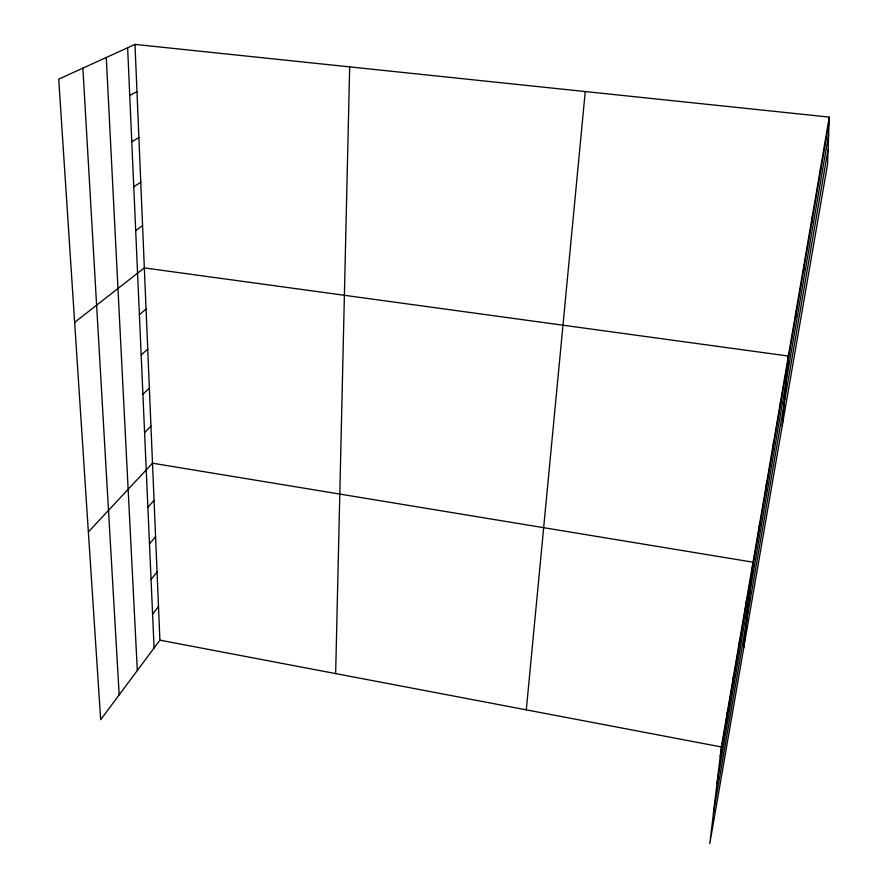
<?xml version="1.0" encoding="UTF-8"?>
<svg xmlns="http://www.w3.org/2000/svg" width="888" height="888" viewBox="0 0 888 888"><rect width="100%" height="100%" fill="white"/><g stroke="black" fill="none" stroke-linecap="round" stroke-linejoin="round"><path stroke-width="1.33" d="M335.653 673.604L349.672 66.878M829.281 117.105L827.527 164.447L709.801 843.6L721.356 746.952L829.281 117.105L134.998 44.4L58.719 79.143L100.666 719.713L159.896 640.17L134.998 44.4M820.323 172.905L820.579 167.888M811.799 222.588L812.143 217.105M803.529 270.751L803.973 264.824M795.526 317.449L796.037 311.111M782.228 425.774L788.344 356.044L144.333 267.91L74.648 322.344M780.208 406.748L780.863 399.667M526.295 709.856L585.248 91.553M772.882 449.45L773.603 442.046M765.767 490.942L766.544 483.227M758.84 531.268L759.684 523.265M743.778 647.596L753.013 562.193L152.492 463.192L88.367 531.979M745.387 609.756L746.331 601.209M738.827 647.94L739.826 639.149M732.456 685.081L733.499 676.057M726.262 721.211L727.35 711.976M720.224 756.387L829.115 121.623M716.971 783.627L828.626 134.81M713.43 813.242L828.082 149.339M152.592 614.152L158.486 606.526M151.06 579.453L157.043 572.039M149.495 543.878L155.567 536.685M147.885 507.37L154.057 500.41M144.589 432.6L150.949 426.14M142.901 394.316L149.362 388.123M141.17 355.011L147.73 349.106M139.394 314.652L146.054 309.046M135.686 230.603L142.568 225.652M133.755 186.802L140.759 182.229M131.779 141.769L138.883 137.573M129.737 95.438L136.974 91.653M159.896 640.17L721.356 746.952M82.884 68.132L119.181 694.849M106.271 57.487L137.318 670.484M127.639 47.752L154.079 647.985"/></g></svg>
